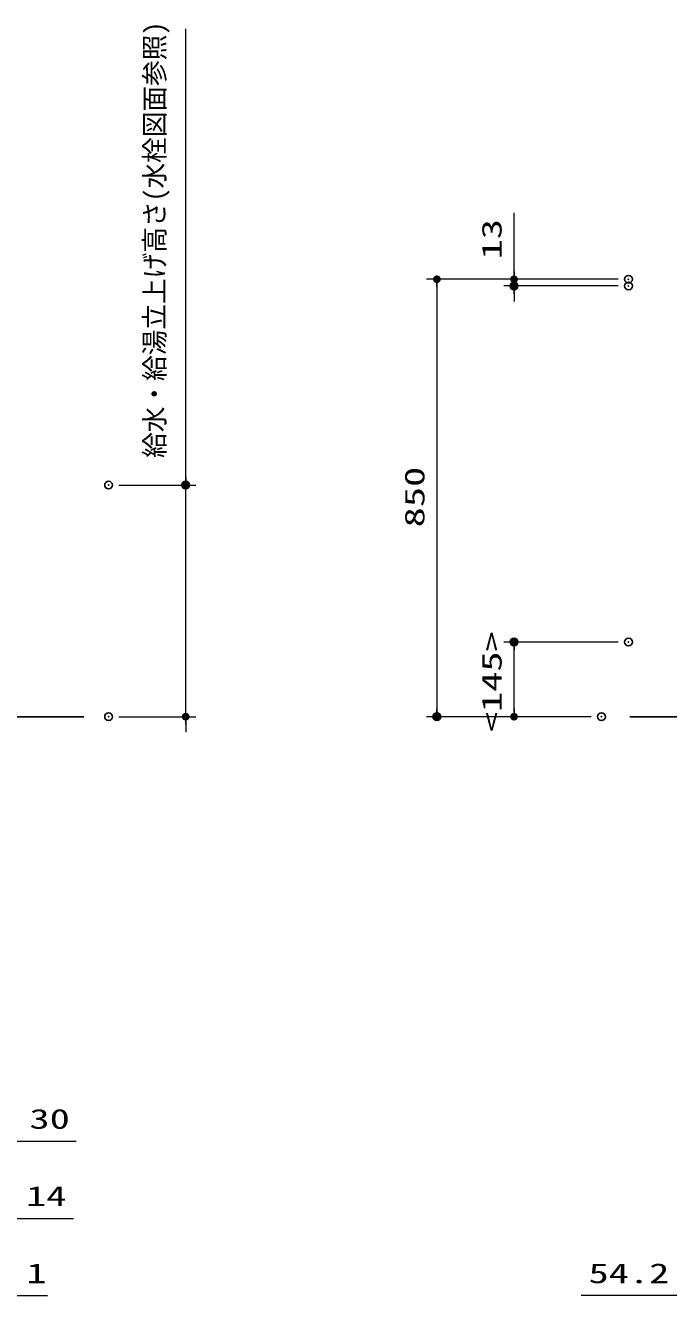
# Model space of a CAD drawing. Units: millimetres, scale not verified. Extents: x -9797 to 9797, y -4555 to 4555.
# Drawn here: x -5322 to -4072, y -2986 to -518 of the extents above; entities that cross this region are included whole.
import ezdxf
from ezdxf.enums import TextEntityAlignment as Align

# ---------------------------------------------------------------- set-up
doc = ezdxf.new("R2010")
doc.units = ezdxf.units.MM
doc.header["$LTSCALE"] = 30
doc.header["$PDMODE"] = 32
doc.header["$PDSIZE"] = 15
for name, color, linetype, lineweight in [('0-0_0', 7, 'Continuous', 25), ('0-1_KABE', 4, 'Continuous', 25), ('0-3_寸法ﾚｲﾔｰ', 30, 'Continuous', 13), ('0-4_DEFPOINTS', 7, 'Continuous', 25)]:
    doc.layers.add(name, color=color, linetype=linetype, lineweight=lineweight)
doc.styles.add('ＭＳ ゴシック', font='')
doc.styles.get('ＭＳ ゴシック').set_extended_font_data('MS Gothic')

# ---------------------------------------------------------------- blocks, each defined once
blk = doc.blocks.new('_DOT')
at = {"layer": '0-0_0', "color": 30}
blk.add_line((-15, 0), (-30, 0), dxfattribs=at)
for points in [[(0, 0), (-15, 0), (-14.88, 1.88)], [(0, 0), (-14.88, -1.88), (-15, 0)], [(0, 0), (-14.88, 1.88), (-14.53, 3.73)], [(0, 0), (-14.53, -3.73), (-14.88, -1.88)], [(0, 0), (-14.53, 3.73), (-13.95, 5.52)], [(0, 0), (-13.95, -5.52), (-14.53, -3.73)], [(0, 0), (-13.95, 5.52), (-13.14, 7.23)], [(0, 0), (-13.14, -7.23), (-13.95, -5.52)], [(0, 0), (-13.14, 7.23), (-12.14, 8.82)], [(0, 0), (-12.14, -8.82), (-13.14, -7.23)], [(0, 0), (-12.14, 8.82), (-10.93, 10.27)], [(0, 0), (-10.93, -10.27), (-12.14, -8.82)], [(0, 0), (-10.93, 10.27), (-9.56, 11.56)], [(0, 0), (-9.56, -11.56), (-10.93, -10.27)], [(0, 0), (-9.56, 11.56), (-8.04, 12.66)], [(0, 0), (-8.04, -12.66), (-9.56, -11.56)], [(0, 0), (-8.04, 12.66), (-6.39, 13.57)], [(0, 0), (-6.39, -13.57), (-8.04, -12.66)], [(0, 0), (-6.39, 13.57), (-4.64, 14.27)], [(0, 0), (-4.64, -14.27), (-6.39, -13.57)], [(0, 0), (-4.64, 14.27), (-2.81, 14.73)], [(0, 0), (-2.81, -14.73), (-4.64, -14.27)], [(0, 0), (-2.81, 14.73), (-0.94, 14.97)], [(0, 0), (-0.94, -14.97), (-2.81, -14.73)], [(0, 0), (-0.94, 14.97), (0.94, 14.97)], [(0, 0), (0.94, -14.97), (-0.94, -14.97)], [(0, 0), (0.94, 14.97), (2.81, 14.73)], [(0, 0), (2.81, 14.73), (4.64, 14.27)], [(0, 0), (4.64, 14.27), (6.39, 13.57)], [(0, 0), (6.39, 13.57), (8.04, 12.66)], [(0, 0), (8.04, 12.66), (9.56, 11.56)], [(0, 0), (9.56, 11.56), (10.93, 10.27)], [(0, 0), (10.93, 10.27), (12.14, 8.82)], [(0, 0), (12.14, 8.82), (13.14, 7.23)], [(0, 0), (13.14, 7.23), (13.95, 5.52)], [(0, 0), (13.95, 5.52), (14.53, 3.73)], [(0, 0), (14.53, 3.73), (14.88, 1.88)], [(0, 0), (14.88, 1.88), (15, 0)], [(0, 0), (2.81, -14.73), (0.94, -14.97)], [(0, 0), (4.64, -14.27), (2.81, -14.73)], [(0, 0), (6.39, -13.57), (4.64, -14.27)], [(0, 0), (8.04, -12.66), (6.39, -13.57)], [(0, 0), (9.56, -11.56), (8.04, -12.66)], [(0, 0), (10.93, -10.27), (9.56, -11.56)], [(0, 0), (12.14, -8.82), (10.93, -10.27)], [(0, 0), (13.14, -7.23), (12.14, -8.82)], [(0, 0), (13.95, -5.52), (13.14, -7.23)], [(0, 0), (14.53, -3.73), (13.95, -5.52)], [(0, 0), (14.88, -1.88), (14.53, -3.73)], [(0, 0), (15, 0), (14.88, -1.88)]]:
    blk.add_solid(points, dxfattribs=at)

msp = doc.modelspace()

# ---------------------------------------------------------------- linework, layer by layer
at = {"layer": '0-1_KABE'}
for p, q in [((-7608.51, -1860.93), (-5208.51, -1860.93)), ((-3297.23, -1860.93), (-4147.23, -1860.93))]:
    msp.add_line(p, q, dxfattribs=at)
at = {"layer": '0-3_寸法ﾚｲﾔｰ'}
for p, q in [((-5010.51, -1410.93), (-5010.51, -524.4)), ((-4372.23, -1010.93), (-4372.23, -881.88)), ((-4372.23, -995.93), (-4372.23, -980.93)), ((-4169.73, -1010.93), (-4542.23, -1010.93)), ((-4169.73, -1010.93), (-4392.23, -1010.93)), ((-4372.23, -1010.93), (-4372.23, -1023.93)), ((-4522.23, -1025.93), (-4522.23, -1845.93)), ((-4169.73, -1023.93), (-4392.23, -1023.93)), ((-4372.23, -1038.93), (-4372.23, -1053.93)), ((-5010.51, -1395.93), (-5010.51, -1380.93)), ((-5140.51, -1410.93), (-4990.51, -1410.93)), ((-5010.51, -1860.93), (-5010.51, -1410.93)), ((-4169.73, -1715.93), (-4392.23, -1715.93)), ((-4372.23, -1845.93), (-4372.23, -1730.93)), ((-5140.51, -1860.93), (-4990.51, -1860.93)), ((-5010.51, -1875.93), (-5010.51, -1890.93)), ((-4222.23, -1860.93), (-4542.23, -1860.93)), ((-4222.23, -1860.93), (-4392.23, -1860.93)), ((-5358.51, -2685.93), (-5223.75, -2685.93)), ((-5359.51, -2835.93), (-5228.51, -2835.93)), ((-5358.51, -2985.93), (-5278.99, -2985.93)), ((-4047.23, -2985.93), (-4241.64, -2985.93)), ((-4062.23, -2985.93), (-4077.23, -2985.93))]:
    msp.add_line(p, q, dxfattribs=at)
at = {"layer": '0-4_DEFPOINTS'}
for p in [(-4149.73, -1010.93), (-4372.23, -1023.93), (-4149.73, -1023.93), (-5160.51, -1410.93), (-5010.51, -1410.93), (-4372.23, -1715.93), (-4149.73, -1715.93), (-5160.51, -1860.93), (-4522.23, -1860.93), (-4202.23, -1860.93)]:
    msp.add_point(p, dxfattribs=at)

# ---------------------------------------------------------------- block references
at = {"layer": '0-3_寸法ﾚｲﾔｰ', "xscale": 0.5, "yscale": 0.5}
for p, rotation in [((-4522.23, -1010.93), 90), ((-4372.23, -1010.93), 270), ((-4372.23, -1023.93), 90), ((-5010.51, -1410.93), 270), ((-4372.23, -1715.93), 90), ((-4522.23, -1860.93), 270), ((-4372.23, -1860.93), 270), ((-5010.51, -1860.93), 90)]:
    msp.add_blockref('_DOT', p, dxfattribs=dict(at, rotation=rotation))

# ---------------------------------------------------------------- texts
at = {"layer": '0-3_寸法ﾚｲﾔｰ', "style": 'ＭＳ ゴシック'}
for s, height, width, p in [('給水・給湯立上げ高さ(水栓図面参照)', 38.48, 0.95, (-5040.26, -1358.12)), ('13', 38.49, 1.5, (-4384.83, -972.36)), ('850', 38.49, 1.5, (-4534.83, -1493.07)), ('<145>', 38.49, 1.5, (-4384.83, -1891.28))]:
    msp.add_text(s, height=height, rotation=90, dxfattribs=dict(at, width=width)).set_placement(p, align=Align.BOTTOM_LEFT)
at = {"layer": '0-3_寸法ﾚｲﾔｰ', "style": 'ＭＳ ゴシック', "width": 1.5}
for s, p in [('30', (-5314.23, -2673.33)), ('14', (-5320.9, -2823.33)), ('1', (-5319.94, -2973.33)), ('54.2', (-4227.35, -2973.33))]:
    msp.add_text(s, height=38.49, dxfattribs=at).set_placement(p, align=Align.BOTTOM_LEFT)

doc.saveas('drawing.dxf')
